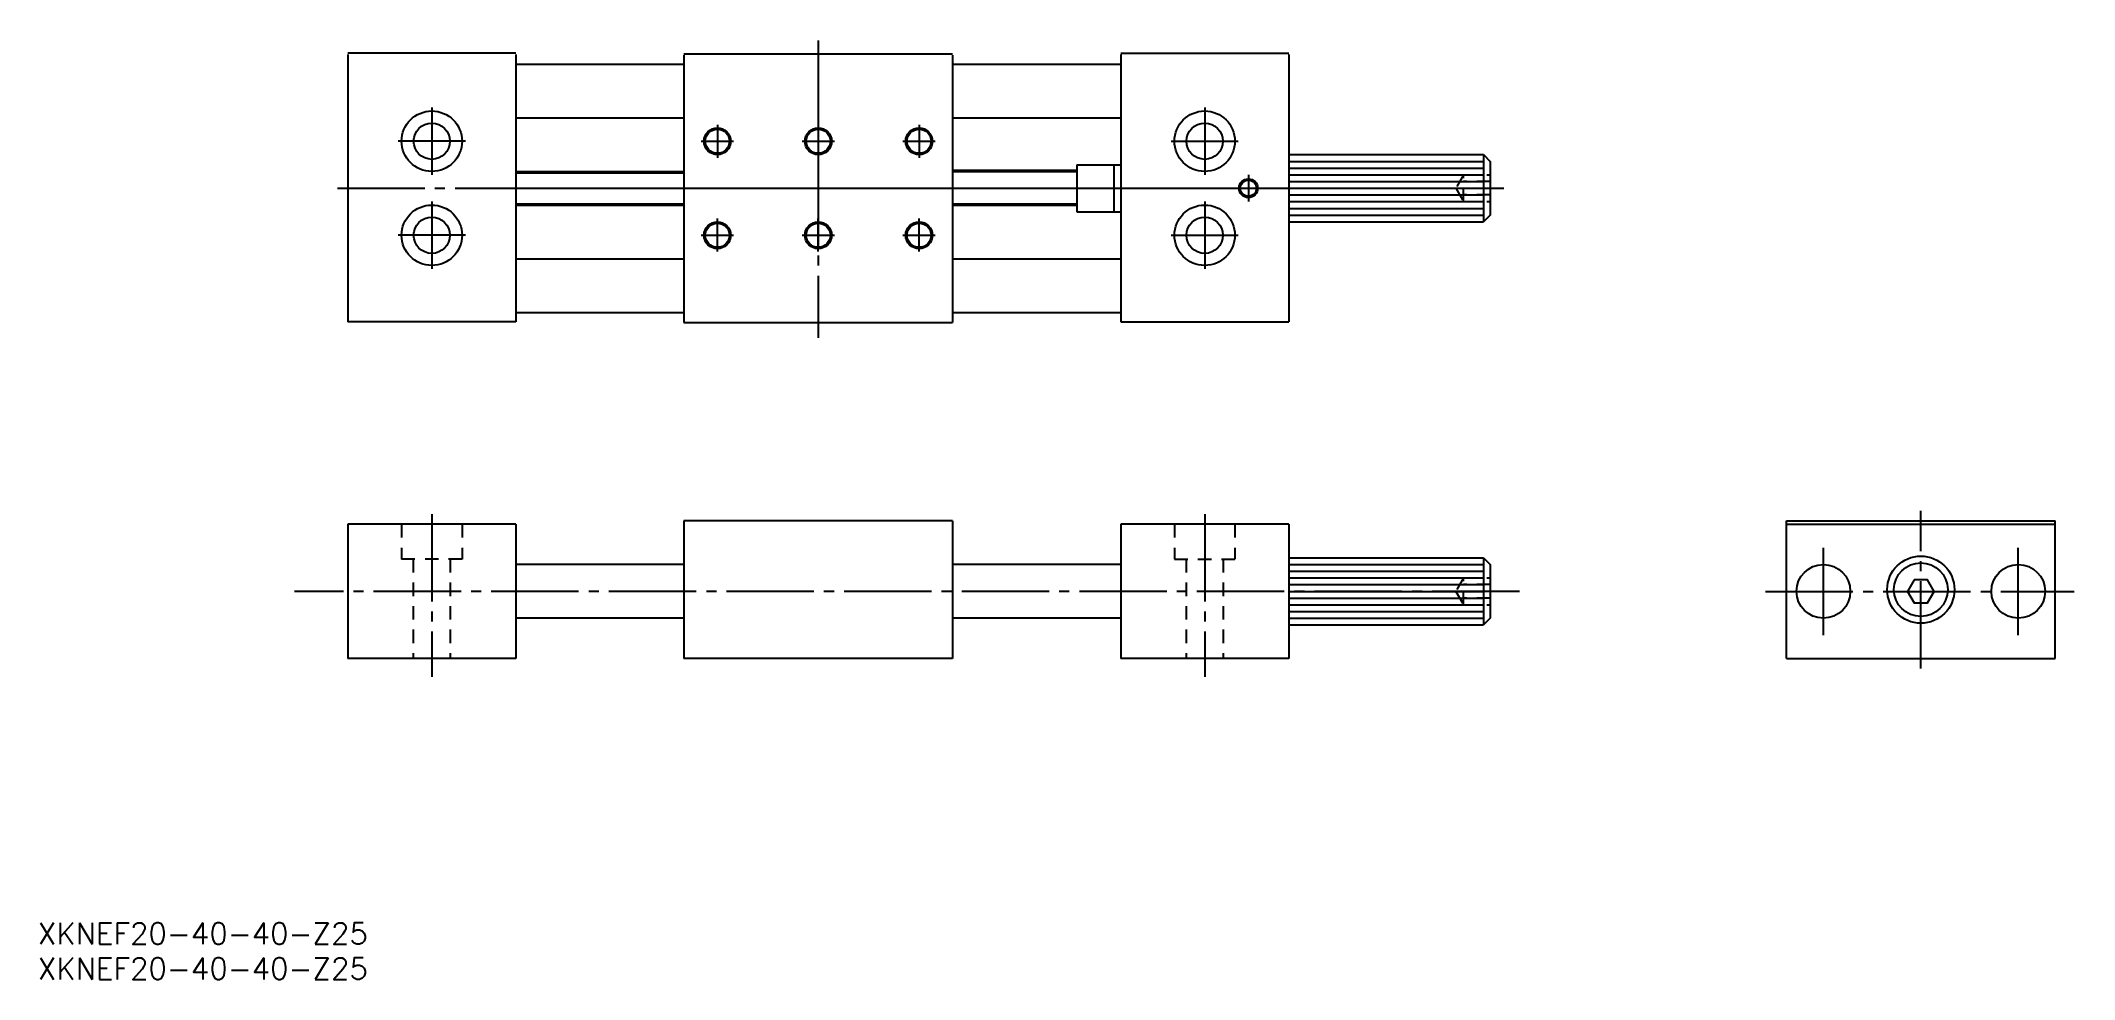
# Model space of a CAD drawing. Extents: x -21 to 282, y 20 to 159.
import ezdxf

# ---------------------------------------------------------------- set-up
doc = ezdxf.new("R2010")
doc.units = 0
doc.linetypes.add('CENTER', pattern=[17.5, 13, -1.5, 1.5, -1.5])
doc.linetypes.add('DASHED', pattern=[3.5, 2, -1.5])
doc.layers.get('0').update_dxf_attribs({"linetype": 'CONTINUOUS'})
doc.layers.add('CENTER', color=1, linetype='CENTER')
doc.styles.get("Standard").update_dxf_attribs({"font": 'txt.shx', "bigfont": 'extfont.shx'})

msp = doc.modelspace()

# ---------------------------------------------------------------- linework, layer by layer
at = {"color": 7, "linetype": 'CONTINUOUS'}
for p, q in [((50, 157.45), (25, 157.45)), ((75, 157.36), (115, 157.36)), ((140, 157.45), (165, 157.45)), ((25, 157.26), (25, 117.45)), ((50, 157.26), (50, 117.45)), ((50, 155.85), (75, 155.85)), ((75, 157.17), (75, 117.36)), ((115, 157.17), (115, 117.36)), ((115, 155.85), (140, 155.85)), ((140, 157.26), (140, 117.45)), ((165, 157.26), (165, 117.45)), ((50, 147.85), (75, 147.85)), ((115, 147.85), (140, 147.85)), ((165, 142.36), (194, 142.36)), ((194, 142.36), (195, 141.36)), ((194, 142.36), (194, 132.36)), ((50, 139.86), (75, 139.86)), ((115, 140.06), (133.5, 140.06)), ((133.5, 140.86), (133.5, 133.86)), ((133.5, 140.86), (140, 140.86)), ((139, 140.86), (139, 133.86)), ((195, 141.36), (195, 133.36)), ((50, 134.86), (75, 134.86)), ((115, 134.86), (133.5, 134.86)), ((133.5, 133.86), (140, 133.86)), ((195, 133.36), (194, 132.36)), ((165, 132.36), (194, 132.36)), ((50, 126.87), (75, 126.87)), ((115, 126.87), (140, 126.87)), ((50, 118.87), (75, 118.87)), ((115, 118.87), (140, 118.87)), ((50, 117.45), (25, 117.45)), ((75, 117.36), (115, 117.36)), ((140, 117.45), (165, 117.45)), ((115, 87.84), (75, 87.84)), ((75, 87.84), (75, 67.34)), ((115, 87.84), (115, 67.34)), ((239.06, 87.84), (279.06, 87.84)), ((239.06, 67.34), (239.06, 87.84)), ((279.06, 67.34), (279.06, 87.84)), ((50, 87.34), (25, 87.34)), ((25, 87.34), (25, 67.34)), ((50, 87.34), (50, 67.34)), ((165, 87.34), (140, 87.34)), ((140, 87.34), (140, 67.34)), ((165, 87.34), (165, 67.34)), ((239.06, 87.34), (279.06, 87.34)), ((165, 82.34), (194, 82.34)), ((194, 82.34), (195, 81.34)), ((194, 82.34), (194, 72.34)), ((75, 81.34), (50, 81.34)), ((140, 81.34), (115, 81.34)), ((195, 81.34), (195, 73.34)), ((75, 73.34), (50, 73.34)), ((140, 73.34), (115, 73.34)), ((195, 73.34), (194, 72.34)), ((165, 72.34), (194, 72.34)), ((50, 67.34), (25, 67.34)), ((115, 67.34), (75, 67.34)), ((165, 67.34), (140, 67.34)), ((239.06, 67.34), (279.06, 67.34))]:
    msp.add_line(p, q, dxfattribs=at)
at = {"color": 3, "linetype": 'CONTINUOUS'}
for p, q in [((50, 139.66), (75, 139.66)), ((115, 139.86), (133.5, 139.86)), ((165, 141.36), (194, 141.36)), ((165, 140.36), (194, 140.36)), ((165, 139.36), (194, 139.36)), ((165, 138.36), (194, 138.36)), ((165, 137.36), (194, 137.36)), ((165, 136.36), (194, 136.36)), ((50, 135.06), (75, 135.06)), ((115, 135.06), (133.5, 135.06)), ((165, 135.36), (194, 135.36)), ((165, 134.36), (194, 134.36)), ((165, 133.36), (194, 133.36)), ((165, 81.34), (194, 81.34)), ((165, 80.34), (194, 80.34)), ((165, 79.34), (194, 79.34)), ((165, 78.34), (194, 78.34)), ((165, 77.34), (194, 77.34)), ((165, 76.34), (194, 76.34)), ((165, 75.34), (194, 75.34)), ((165, 74.34), (194, 74.34)), ((165, 73.34), (194, 73.34))]:
    msp.add_line(p, q, dxfattribs=at)
at = {"color": 3, "linetype": 'DASHED'}
for p, q in [((191, 139.36), (189.85, 137.36)), ((191, 135.36), (191, 139.36)), ((191, 139.36), (195, 139.36)), ((189.85, 137.36), (191, 135.36)), ((195, 138.36), (191, 138.36)), ((195, 136.36), (191, 136.36)), ((191, 135.36), (195, 135.36)), ((33, 87.34), (33, 82.14)), ((42, 87.34), (42, 82.14)), ((148, 87.34), (148, 82.14)), ((157, 87.34), (157, 82.14)), ((42, 82.14), (33, 82.14)), ((34.75, 82.14), (34.75, 67.34)), ((40.25, 82.14), (40.25, 67.34)), ((148, 82.14), (157, 82.14)), ((149.75, 82.14), (149.75, 67.34)), ((155.25, 82.14), (155.25, 67.34)), ((191, 79.34), (189.85, 77.34)), ((191, 75.34), (191, 79.34)), ((191, 79.34), (195, 79.34)), ((189.85, 77.34), (191, 75.34)), ((195, 78.34), (191, 78.34)), ((195, 76.34), (191, 76.34)), ((191, 75.34), (195, 75.34))]:
    msp.add_line(p, q, dxfattribs=at)
at = {"color": 3, "linetype": 'CONTINUOUS'}
msp.add_lwpolyline([(258.06, 79.07), (257.06, 77.34), (258.06, 75.61), (260.06, 75.61), (261.06, 77.34), (260.06, 79.07)], close=True, dxfattribs=at)
for centre, radius in [((37.5, 144.36), 4.5), ((152.5, 144.36), 4.5), ((80, 144.36), 2), ((95, 144.36), 2), ((110.01, 144.36), 2), ((159, 137.36), 1.4), ((159, 137.36), 1.4), ((37.5, 130.36), 4.5), ((152.5, 130.36), 4.5), ((80, 130.36), 2), ((95, 130.36), 2), ((110.01, 130.36), 2)]:
    msp.add_circle(centre, radius, dxfattribs=at)
at = {"color": 7, "linetype": 'CONTINUOUS'}
for centre, radius in [((37.5, 144.36), 2.7), ((80, 144.36), 1.8), ((95, 144.36), 1.8), ((110.01, 144.36), 1.8), ((152.5, 144.36), 2.7), ((159, 137.36), 1.2), ((159, 137.36), 1.2), ((37.5, 130.36), 2.7), ((80, 130.36), 1.8), ((95, 130.36), 1.8), ((110.01, 130.36), 1.8), ((152.5, 130.36), 2.7), ((259.06, 77.59), 5), ((244.56, 77.34), 4), ((259.06, 77.59), 4), ((273.56, 77.34), 4)]:
    msp.add_circle(centre, radius, dxfattribs=at)
at = {"layer": 'CENTER', "color": 1, "linetype": 'CENTER'}
for p, q in [((95, 159.33), (95, 115.09)), ((37.5, 149.36), (37.5, 139.36)), ((152.5, 149.36), (152.5, 139.36)), ((80, 146.79), (80, 141.87)), ((95, 146.79), (95, 141.87)), ((110.01, 146.79), (110.01, 141.87)), ((42.5, 144.36), (32.5, 144.36)), ((77.6, 144.36), (82.4, 144.36)), ((92.6, 144.36), (97.4, 144.36)), ((107.6, 144.36), (112.4, 144.36)), ((147.5, 144.36), (157.5, 144.36)), ((159, 139.36), (159, 135.36)), ((23.46, 137.36), (197.03, 137.36)), ((50, 137.36), (197.03, 137.36)), ((157, 137.36), (161, 137.36)), ((37.5, 135.36), (37.5, 125.36)), ((152.5, 135.36), (152.5, 125.36)), ((42.5, 130.36), (32.5, 130.36)), ((77.6, 130.36), (82.4, 130.36)), ((80, 127.92), (80, 132.85)), ((92.6, 130.36), (97.4, 130.36)), ((95, 127.92), (95, 132.85)), ((107.6, 130.36), (112.4, 130.36)), ((110.01, 127.92), (110.01, 132.85)), ((147.5, 130.36), (157.5, 130.36)), ((37.5, 88.85), (37.5, 64.62)), ((152.5, 88.85), (152.5, 64.62)), ((259.06, 65.84), (259.06, 89.34)), ((244.56, 70.84), (244.56, 83.84)), ((273.56, 70.84), (273.56, 83.84)), ((199.35, 77.34), (17.07, 77.34)), ((235.96, 77.34), (281.89, 77.34))]:
    msp.add_line(p, q, dxfattribs=at)

# ---------------------------------------------------------------- texts
at = {"color": 7, "linetype": 'CONTINUOUS'}
for p in [(-21.11, 24.79), (-21.11, 19.57)]:
    msp.add_text('XKNEF20-40-40-Z25', height=3.2, dxfattribs=at).set_placement(p)

doc.saveas('drawing.dxf')
